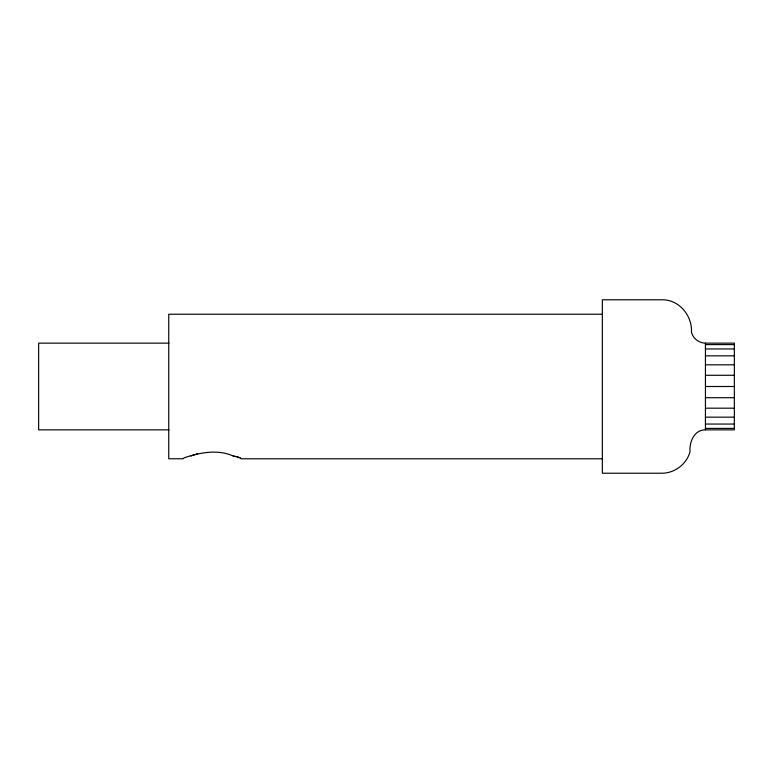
<?xml version="1.0" encoding="UTF-8"?>
<svg xmlns="http://www.w3.org/2000/svg" width="773" height="773" viewBox="0 0 773 773"><rect width="100%" height="100%" fill="white"/><g stroke="black" fill="none" stroke-linecap="round" stroke-linejoin="round"><path stroke-width="1.16" d="M233.9 456.312C217.938 448.871 200.081 452.572 184.177 457.79L183.191 458.766L168.736 458.766L168.736 314.234L602.322 314.234M190.883 455.993L197.646 453.683M705.44 429.865C694.086 429.711 689.255 442.098 690.009 451.799C686.627 464.119 674.858 473.153 662.084 473.221L602.36 473.221L602.36 299.779L662.084 299.779C679.283 299.576 692.405 315.761 691.477 332.429C693.168 338.584 699.053 343.106 705.44 343.135L734.35 343.135L734.35 429.865L705.44 429.865L705.44 343.135M169.007 343.135L38.65 343.135L38.65 429.865L169.007 429.865M705.44 344.613L734.35 344.613M705.44 348.952L734.35 348.952M705.44 355.841L734.35 355.841M705.44 364.817L734.35 364.817M705.44 375.282L734.35 375.282M705.44 386.5L734.35 386.5M705.44 397.718L734.35 397.718M705.44 408.183L734.35 408.183M705.44 417.159L734.35 417.159M705.44 424.048L734.35 424.048M705.44 428.387L734.35 428.387M602.36 458.766L241.002 458.766L240.026 457.79L232.538 455.587M237.137 456.872L240.026 457.79"/></g></svg>
